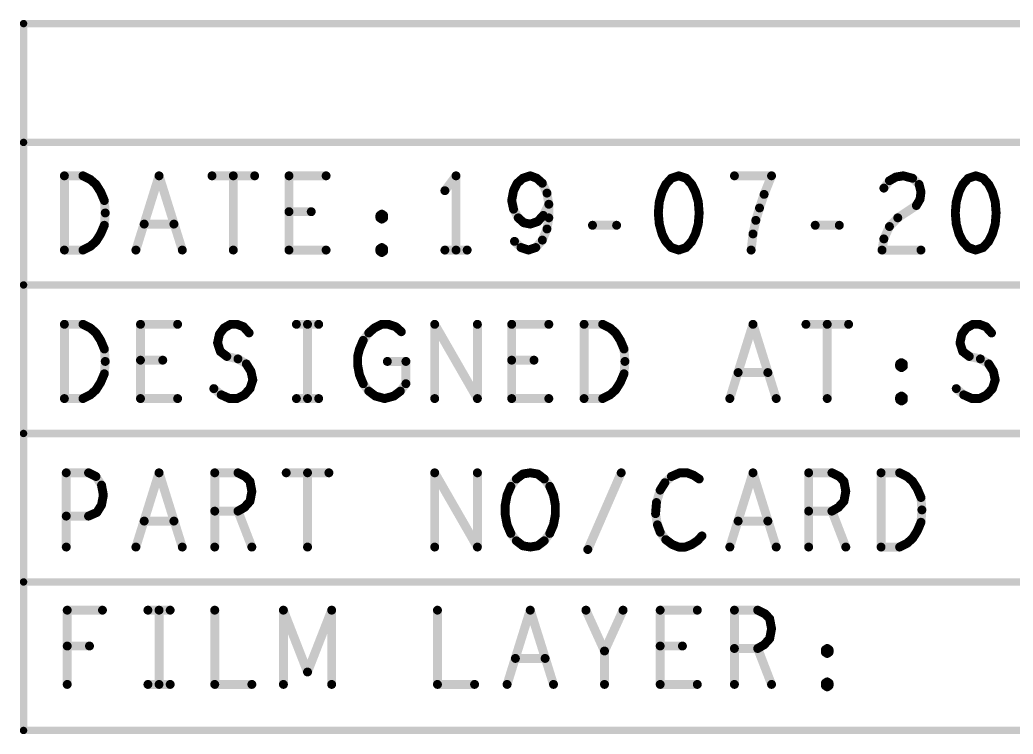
# Model space of a CAD drawing. Extents: x -14.2 to 19.9, y -5.2 to 16.9.
# Drawn here: x 0.569 to 1.907, y -2.005 to -1.043 of the extents above; entities that cross this region are included whole.
import ezdxf

# ---------------------------------------------------------------- set-up
doc = ezdxf.new("R2010")
doc.units = 0
doc.layers.get('0').update_dxf_attribs({"linetype": 'CONTINUOUS'})
doc.layers.add('FAB', color=2, linetype='CONTINUOUS')

# ---------------------------------------------------------------- blocks, each defined once
blk = doc.blocks.new('ROUND_2')
at = {"const_width": 0.005}
blk.add_lwpolyline([(-0.0025, 0, 1), (0.0025, 0, 1)], format="xyb", close=True, dxfattribs=at)
blk = doc.blocks.new('ROUND_3')
at = {"const_width": 0.006}
blk.add_lwpolyline([(-0.003, 0, 1), (0.003, 0, 1)], format="xyb", close=True, dxfattribs=at)

msp = doc.modelspace()

# ---------------------------------------------------------------- linework, layer by layer
at = {"layer": 'FAB'}
for points, const_width in [([(0.5744, -1.0485), (4.7294, -1.0485)], 0.01), ([(0.5744, -1.0485), (0.5744, -2.0005)], 0.01), ([(0.5744, -1.2085), (4.7294, -1.2085)], 0.01), ([(0.6294, -1.3535), (0.6294, -1.2535)], 0.012), ([(0.6294, -1.2535), (0.6544, -1.2535)], 0.012), ([(0.6544, -1.2535), (0.6644, -1.2585)], 0.012), ([(0.6644, -1.2585), (0.6719, -1.2651)], 0.012), ([(0.7257, -1.3535), (0.7569, -1.2535)], 0.012), ([(0.7569, -1.2535), (0.7882, -1.3535)], 0.012), ([(0.8282, -1.2535), (0.8857, -1.2535)], 0.012), ([(0.8569, -1.2535), (0.8569, -1.3535)], 0.012), ([(0.9319, -1.3535), (0.9319, -1.2535)], 0.012), ([(0.9319, -1.2535), (0.9819, -1.2535)], 0.012), ([(1.1569, -1.2535), (1.1419, -1.2735)], 0.012), ([(1.1569, -1.3535), (1.1569, -1.2535)], 0.012), ([(1.2394, -1.2635), (1.2344, -1.2735)], 0.012), ([(1.2469, -1.2568), (1.2394, -1.2635)], 0.012), ([(1.2569, -1.2535), (1.2469, -1.2568)], 0.012), ([(1.2657, -1.2568), (1.2569, -1.2535)], 0.012), ([(1.2732, -1.2635), (1.2657, -1.2568)], 0.012), ([(1.2794, -1.2768), (1.2732, -1.2635)], 0.012), ([(1.4469, -1.2568), (1.4394, -1.2651)], 0.012), ([(1.4569, -1.2535), (1.4469, -1.2568)], 0.012), ([(1.4669, -1.2568), (1.4569, -1.2535)], 0.012), ([(1.4744, -1.2651), (1.4669, -1.2568)], 0.012), ([(1.5819, -1.2535), (1.5319, -1.2535)], 0.012), ([(1.5719, -1.2785), (1.5819, -1.2535)], 0.012), ([(1.7332, -1.2701), (1.7407, -1.2601)], 0.012), ([(1.7407, -1.2601), (1.7494, -1.2551)], 0.012), ([(1.7494, -1.2551), (1.7594, -1.2535)], 0.012), ([(1.7594, -1.2535), (1.7719, -1.2568)], 0.012), ([(1.7719, -1.2568), (1.7807, -1.2651)], 0.012), ([(1.8469, -1.2568), (1.8394, -1.2651)], 0.012), ([(1.8569, -1.2535), (1.8469, -1.2568)], 0.012), ([(1.8669, -1.2568), (1.8569, -1.2535)], 0.012), ([(1.8744, -1.2651), (1.8669, -1.2568)], 0.012), ([(0.6719, -1.2651), (0.6782, -1.2751)], 0.012), ([(0.6782, -1.2751), (0.6832, -1.2868)], 0.012), ([(1.2344, -1.2735), (1.2319, -1.2868)], 0.012), ([(1.2819, -1.2918), (1.2794, -1.2768)], 0.012), ([(1.4344, -1.2751), (1.4307, -1.2885)], 0.012), ([(1.4394, -1.2651), (1.4344, -1.2751)], 0.012), ([(1.4794, -1.2751), (1.4744, -1.2651)], 0.012), ([(1.4832, -1.2885), (1.4794, -1.2751)], 0.012), ([(1.7807, -1.2651), (1.7832, -1.2751)], 0.012), ([(1.7832, -1.2751), (1.7819, -1.2851)], 0.012), ([(1.8344, -1.2751), (1.8307, -1.2885)], 0.012), ([(1.8394, -1.2651), (1.8344, -1.2751)], 0.012), ([(1.8794, -1.2751), (1.8744, -1.2651)], 0.012), ([(1.8832, -1.2885), (1.8794, -1.2751)], 0.012), ([(0.6832, -1.2868), (0.6844, -1.3035)], 0.012), ([(1.2319, -1.2868), (1.2344, -1.2985)], 0.012), ([(1.4307, -1.2885), (1.4294, -1.3035)], 0.012), ([(1.4844, -1.3035), (1.4832, -1.2885)], 0.012), ([(1.5657, -1.2968), (1.5719, -1.2785)], 0.012), ([(1.7819, -1.2851), (1.7769, -1.2935)], 0.012), ([(1.8307, -1.2885), (1.8294, -1.3035)], 0.012), ([(1.8844, -1.3035), (1.8832, -1.2885)], 0.012), ([(0.6844, -1.3035), (0.6832, -1.3201)], 0.012), ([(0.9619, -1.3018), (0.9319, -1.3018)], 0.012), ([(1.2344, -1.2985), (1.2407, -1.3101)], 0.012), ([(1.2744, -1.3068), (1.2819, -1.2918)], 0.012), ([(1.2819, -1.3101), (1.2819, -1.2918)], 0.012), ([(1.4294, -1.3035), (1.4307, -1.3185)], 0.012), ([(1.4832, -1.3185), (1.4844, -1.3035)], 0.012), ([(1.5607, -1.3135), (1.5657, -1.2968)], 0.012), ([(1.7769, -1.2935), (1.7519, -1.3101)], 0.012), ([(1.8294, -1.3035), (1.8307, -1.3185)], 0.012), ([(1.8832, -1.3185), (1.8844, -1.3035)], 0.012), ([(1.0544, -1.3068), (1.0569, -1.3051)], 0.012), ([(1.0544, -1.3101), (1.0544, -1.3068)], 0.012), ([(1.0569, -1.3118), (1.0544, -1.3101)], 0.012), ([(1.0569, -1.3051), (1.0594, -1.3068)], 0.012), ([(1.0594, -1.3101), (1.0569, -1.3118)], 0.012), ([(1.0594, -1.3068), (1.0594, -1.3101)], 0.012), ([(1.2407, -1.3101), (1.2482, -1.3168)], 0.012), ([(1.2482, -1.3168), (1.2569, -1.3185)], 0.012), ([(1.2569, -1.3185), (1.2669, -1.3151)], 0.012), ([(1.2669, -1.3151), (1.2744, -1.3068)], 0.012), ([(1.2794, -1.3251), (1.2819, -1.3101)], 0.012), ([(1.5569, -1.3318), (1.5607, -1.3135)], 0.012), ([(1.7519, -1.3101), (1.7407, -1.3218)], 0.012), ([(0.6832, -1.3201), (0.6782, -1.3318)], 0.012), ([(0.7769, -1.3185), (0.7369, -1.3185)], 0.012), ([(1.2732, -1.3401), (1.2794, -1.3251)], 0.012), ([(1.3407, -1.3201), (1.3732, -1.3201)], 0.012), ([(1.4307, -1.3185), (1.4344, -1.3318)], 0.012), ([(1.4794, -1.3318), (1.4832, -1.3185)], 0.012), ([(1.6407, -1.3201), (1.6732, -1.3201)], 0.012), ([(1.7407, -1.3218), (1.7332, -1.3385)], 0.012), ([(1.8307, -1.3185), (1.8344, -1.3318)], 0.012), ([(1.8794, -1.3318), (1.8832, -1.3185)], 0.012), ([(0.6719, -1.3418), (0.6644, -1.3485)], 0.012), ([(0.6782, -1.3318), (0.6719, -1.3418)], 0.012), ([(1.2357, -1.3418), (1.2444, -1.3501)], 0.012), ([(1.2644, -1.3501), (1.2732, -1.3401)], 0.012), ([(1.4344, -1.3318), (1.4394, -1.3418)], 0.012), ([(1.4394, -1.3418), (1.4469, -1.3501)], 0.012), ([(1.4669, -1.3501), (1.4744, -1.3418)], 0.012), ([(1.4744, -1.3418), (1.4794, -1.3318)], 0.012), ([(1.5544, -1.3535), (1.5569, -1.3318)], 0.012), ([(1.7332, -1.3385), (1.7307, -1.3535)], 0.012), ([(1.8344, -1.3318), (1.8394, -1.3418)], 0.012), ([(1.8394, -1.3418), (1.8469, -1.3501)], 0.012), ([(1.8669, -1.3501), (1.8744, -1.3418)], 0.012), ([(1.8744, -1.3418), (1.8794, -1.3318)], 0.012), ([(0.6544, -1.3535), (0.6294, -1.3535)], 0.012), ([(0.6644, -1.3485), (0.6544, -1.3535)], 0.012), ([(0.9819, -1.3535), (0.9319, -1.3535)], 0.012), ([(1.0544, -1.3518), (1.0569, -1.3501)], 0.012), ([(1.0544, -1.3551), (1.0544, -1.3518)], 0.012), ([(1.0569, -1.3568), (1.0544, -1.3551)], 0.012), ([(1.0569, -1.3501), (1.0594, -1.3518)], 0.012), ([(1.0594, -1.3551), (1.0569, -1.3568)], 0.012), ([(1.0594, -1.3518), (1.0594, -1.3551)], 0.012), ([(1.1419, -1.3535), (1.1719, -1.3535)], 0.012), ([(1.2444, -1.3501), (1.2544, -1.3535)], 0.012), ([(1.2544, -1.3535), (1.2644, -1.3501)], 0.012), ([(1.4469, -1.3501), (1.4569, -1.3535)], 0.012), ([(1.4569, -1.3535), (1.4669, -1.3501)], 0.012), ([(1.7307, -1.3535), (1.7832, -1.3535)], 0.012), ([(1.8469, -1.3501), (1.8569, -1.3535)], 0.012), ([(1.8569, -1.3535), (1.8669, -1.3501)], 0.012), ([(0.5744, -1.4005), (4.7294, -1.4005)], 0.01), ([(0.6294, -1.5535), (0.6294, -1.4535)], 0.012), ([(0.6294, -1.4535), (0.6544, -1.4535)], 0.012), ([(0.6544, -1.4535), (0.6644, -1.4585)], 0.012), ([(0.6644, -1.4585), (0.6719, -1.4651)], 0.012), ([(0.7319, -1.5535), (0.7319, -1.4535)], 0.012), ([(0.7319, -1.4535), (0.7819, -1.4535)], 0.012), ([(0.8382, -1.4668), (0.8444, -1.4585)], 0.012), ([(0.8444, -1.4585), (0.8532, -1.4535)], 0.012), ([(0.8532, -1.4535), (0.8619, -1.4535)], 0.012), ([(0.8619, -1.4535), (0.8707, -1.4568)], 0.012), ([(0.8707, -1.4568), (0.8782, -1.4651)], 0.012), ([(0.9419, -1.4535), (0.9719, -1.4535)], 0.012), ([(0.9569, -1.4535), (0.9569, -1.5535)], 0.012), ([(1.0394, -1.4651), (1.0469, -1.4585)], 0.012), ([(1.0469, -1.4585), (1.0569, -1.4535)], 0.012), ([(1.0569, -1.4535), (1.0657, -1.4535)], 0.012), ([(1.0657, -1.4535), (1.0757, -1.4568)], 0.012), ([(1.0757, -1.4568), (1.0832, -1.4635)], 0.012), ([(1.1282, -1.5535), (1.1282, -1.4535)], 0.012), ([(1.1282, -1.4535), (1.1857, -1.5535)], 0.012), ([(1.1857, -1.5535), (1.1857, -1.4535)], 0.012), ([(1.2319, -1.5535), (1.2319, -1.4535)], 0.012), ([(1.2319, -1.4535), (1.2819, -1.4535)], 0.012), ([(1.3294, -1.5535), (1.3294, -1.4535)], 0.012), ([(1.3294, -1.4535), (1.3544, -1.4535)], 0.012), ([(1.3544, -1.4535), (1.3644, -1.4585)], 0.012), ([(1.3644, -1.4585), (1.3719, -1.4651)], 0.012), ([(1.5257, -1.5535), (1.5569, -1.4535)], 0.012), ([(1.5569, -1.4535), (1.5882, -1.5535)], 0.012), ([(1.6282, -1.4535), (1.6857, -1.4535)], 0.012), ([(1.6569, -1.4535), (1.6569, -1.5535)], 0.012), ([(1.8382, -1.4668), (1.8444, -1.4585)], 0.012), ([(1.8444, -1.4585), (1.8532, -1.4535)], 0.012), ([(1.8532, -1.4535), (1.8619, -1.4535)], 0.012), ([(1.8619, -1.4535), (1.8707, -1.4568)], 0.012), ([(1.8707, -1.4568), (1.8782, -1.4651)], 0.012), ([(0.6719, -1.4651), (0.6782, -1.4751)], 0.012), ([(0.6782, -1.4751), (0.6832, -1.4868)], 0.012), ([(0.8357, -1.4785), (0.8382, -1.4668)], 0.012), ([(1.0269, -1.4868), (1.0319, -1.4751)], 0.012), ([(1.0319, -1.4751), (1.0394, -1.4651)], 0.012), ([(1.3719, -1.4651), (1.3782, -1.4751)], 0.012), ([(1.3782, -1.4751), (1.3832, -1.4868)], 0.012), ([(1.8357, -1.4785), (1.8382, -1.4668)], 0.012), ([(0.6832, -1.4868), (0.6844, -1.5035)], 0.012), ([(0.8394, -1.4901), (0.8357, -1.4785)], 0.012), ([(0.8482, -1.4968), (0.8394, -1.4901)], 0.012), ([(1.0244, -1.4968), (1.0269, -1.4868)], 0.012), ([(1.3832, -1.4868), (1.3844, -1.5035)], 0.012), ([(1.8394, -1.4901), (1.8357, -1.4785)], 0.012), ([(1.8482, -1.4968), (1.8394, -1.4901)], 0.012), ([(0.6844, -1.5035), (0.6832, -1.5201)], 0.012), ([(0.7619, -1.5018), (0.7319, -1.5018)], 0.012), ([(0.8632, -1.5001), (0.8482, -1.4968)], 0.012), ([(0.8744, -1.5068), (0.8632, -1.5001)], 0.012), ([(1.0244, -1.5085), (1.0244, -1.4968)], 0.012), ([(1.0644, -1.5035), (1.0894, -1.5035)], 0.012), ([(1.0894, -1.5035), (1.0894, -1.5335)], 0.012), ([(1.2619, -1.5018), (1.2319, -1.5018)], 0.012), ([(1.3844, -1.5035), (1.3832, -1.5201)], 0.012), ([(1.8632, -1.5001), (1.8482, -1.4968)], 0.012), ([(1.8744, -1.5068), (1.8632, -1.5001)], 0.012), ([(0.8807, -1.5168), (0.8744, -1.5068)], 0.012), ([(0.8832, -1.5285), (0.8807, -1.5168)], 0.012), ([(1.0269, -1.5218), (1.0244, -1.5085)], 0.012), ([(1.7544, -1.5068), (1.7569, -1.5051)], 0.012), ([(1.7544, -1.5101), (1.7544, -1.5068)], 0.012), ([(1.7569, -1.5118), (1.7544, -1.5101)], 0.012), ([(1.7569, -1.5051), (1.7594, -1.5068)], 0.012), ([(1.7594, -1.5101), (1.7569, -1.5118)], 0.012), ([(1.7594, -1.5068), (1.7594, -1.5101)], 0.012), ([(1.8807, -1.5168), (1.8744, -1.5068)], 0.012), ([(1.8832, -1.5285), (1.8807, -1.5168)], 0.012), ([(0.6832, -1.5201), (0.6782, -1.5318)], 0.012), ([(0.8794, -1.5401), (0.8832, -1.5285)], 0.012), ([(1.0319, -1.5335), (1.0269, -1.5218)], 0.012), ([(1.3832, -1.5201), (1.3782, -1.5318)], 0.012), ([(1.5769, -1.5185), (1.5369, -1.5185)], 0.012), ([(1.8794, -1.5401), (1.8832, -1.5285)], 0.012), ([(0.6719, -1.5418), (0.6644, -1.5485)], 0.012), ([(0.6782, -1.5318), (0.6719, -1.5418)], 0.012), ([(0.8307, -1.5401), (0.8407, -1.5485)], 0.012), ([(0.8719, -1.5485), (0.8794, -1.5401)], 0.012), ([(1.0394, -1.5435), (1.0319, -1.5335)], 0.012), ([(1.0482, -1.5501), (1.0394, -1.5435)], 0.012), ([(1.0819, -1.5435), (1.0732, -1.5501)], 0.012), ([(1.0894, -1.5335), (1.0819, -1.5435)], 0.012), ([(1.3719, -1.5418), (1.3644, -1.5485)], 0.012), ([(1.3782, -1.5318), (1.3719, -1.5418)], 0.012), ([(1.8307, -1.5401), (1.8407, -1.5485)], 0.012), ([(1.8719, -1.5485), (1.8794, -1.5401)], 0.012), ([(0.6544, -1.5535), (0.6294, -1.5535)], 0.012), ([(0.6644, -1.5485), (0.6544, -1.5535)], 0.012), ([(0.7819, -1.5535), (0.7319, -1.5535)], 0.012), ([(0.8407, -1.5485), (0.8519, -1.5535)], 0.012), ([(0.8519, -1.5535), (0.8619, -1.5535)], 0.012), ([(0.8619, -1.5535), (0.8719, -1.5485)], 0.012), ([(0.9419, -1.5535), (0.9719, -1.5535)], 0.012), ([(1.0607, -1.5535), (1.0482, -1.5501)], 0.012), ([(1.0732, -1.5501), (1.0607, -1.5535)], 0.012), ([(1.2819, -1.5535), (1.2319, -1.5535)], 0.012), ([(1.3544, -1.5535), (1.3294, -1.5535)], 0.012), ([(1.3644, -1.5485), (1.3544, -1.5535)], 0.012), ([(1.7544, -1.5518), (1.7569, -1.5501)], 0.012), ([(1.7544, -1.5551), (1.7544, -1.5518)], 0.012), ([(1.7569, -1.5568), (1.7544, -1.5551)], 0.012), ([(1.7569, -1.5501), (1.7594, -1.5518)], 0.012), ([(1.7594, -1.5551), (1.7569, -1.5568)], 0.012), ([(1.7594, -1.5518), (1.7594, -1.5551)], 0.012), ([(1.8407, -1.5485), (1.8519, -1.5535)], 0.012), ([(1.8519, -1.5535), (1.8619, -1.5535)], 0.012), ([(1.8619, -1.5535), (1.8719, -1.5485)], 0.012), ([(0.5744, -1.6005), (4.7294, -1.6005)], 0.01), ([(0.6319, -1.7535), (0.6319, -1.6535)], 0.012), ([(0.6319, -1.6535), (0.6619, -1.6535)], 0.012), ([(0.6619, -1.6535), (0.6719, -1.6585)], 0.012), ([(0.6719, -1.6585), (0.6794, -1.6701)], 0.012), ([(0.7257, -1.7535), (0.7569, -1.6535)], 0.012), ([(0.7569, -1.6535), (0.7882, -1.7535)], 0.012), ([(0.8319, -1.7535), (0.8319, -1.6535)], 0.012), ([(0.8319, -1.6535), (0.8632, -1.6535)], 0.012), ([(0.8632, -1.6535), (0.8732, -1.6585)], 0.012), ([(0.8732, -1.6585), (0.8794, -1.6651)], 0.012), ([(0.9282, -1.6535), (0.9857, -1.6535)], 0.012), ([(0.9569, -1.6535), (0.9569, -1.7535)], 0.012), ([(1.1282, -1.7535), (1.1282, -1.6535)], 0.012), ([(1.1282, -1.6535), (1.1857, -1.7535)], 0.012), ([(1.1857, -1.7535), (1.1857, -1.6535)], 0.012), ([(1.2307, -1.6718), (1.2382, -1.6618)], 0.012), ([(1.2382, -1.6618), (1.2469, -1.6551)], 0.012), ([(1.2469, -1.6551), (1.2569, -1.6535)], 0.012), ([(1.2569, -1.6535), (1.2669, -1.6551)], 0.012), ([(1.2669, -1.6551), (1.2757, -1.6618)], 0.012), ([(1.2757, -1.6618), (1.2832, -1.6718)], 0.012), ([(1.3344, -1.7568), (1.3794, -1.6535)], 0.012), ([(1.4469, -1.6585), (1.4382, -1.6668)], 0.012), ([(1.4582, -1.6535), (1.4469, -1.6585)], 0.012), ([(1.4682, -1.6535), (1.4582, -1.6535)], 0.012), ([(1.4769, -1.6568), (1.4682, -1.6535)], 0.012), ([(1.4844, -1.6618), (1.4769, -1.6568)], 0.012), ([(1.5257, -1.7535), (1.5569, -1.6535)], 0.012), ([(1.5569, -1.6535), (1.5882, -1.7535)], 0.012), ([(1.6319, -1.7535), (1.6319, -1.6535)], 0.012), ([(1.6319, -1.6535), (1.6632, -1.6535)], 0.012), ([(1.6632, -1.6535), (1.6732, -1.6585)], 0.012), ([(1.6732, -1.6585), (1.6794, -1.6651)], 0.012), ([(1.7294, -1.7535), (1.7294, -1.6535)], 0.012), ([(1.7294, -1.6535), (1.7544, -1.6535)], 0.012), ([(1.7544, -1.6535), (1.7644, -1.6585)], 0.012), ([(1.7644, -1.6585), (1.7719, -1.6651)], 0.012), ([(0.6794, -1.6701), (0.6819, -1.6835)], 0.012), ([(0.8794, -1.6651), (0.8819, -1.6785)], 0.012), ([(1.2257, -1.6835), (1.2307, -1.6718)], 0.012), ([(1.2832, -1.6718), (1.2882, -1.6835)], 0.012), ([(1.4319, -1.6768), (1.4269, -1.6935)], 0.012), ([(1.4382, -1.6668), (1.4319, -1.6768)], 0.012), ([(1.6794, -1.6651), (1.6819, -1.6785)], 0.012), ([(1.7719, -1.6651), (1.7782, -1.6751)], 0.012), ([(1.7782, -1.6751), (1.7832, -1.6868)], 0.012), ([(0.6819, -1.6835), (0.6794, -1.6968)], 0.012), ([(0.8819, -1.6785), (0.8794, -1.6918)], 0.012), ([(1.2232, -1.6968), (1.2257, -1.6835)], 0.012), ([(1.2882, -1.6835), (1.2907, -1.6968)], 0.012), ([(1.6819, -1.6785), (1.6794, -1.6918)], 0.012), ([(1.7832, -1.6868), (1.7844, -1.7035)], 0.012), ([(0.6794, -1.6968), (0.6732, -1.7068)], 0.012), ([(0.8719, -1.7001), (0.8632, -1.7051)], 0.012), ([(0.8794, -1.6918), (0.8719, -1.7001)], 0.012), ([(1.2232, -1.7101), (1.2232, -1.6968)], 0.012), ([(1.2907, -1.6968), (1.2907, -1.7101)], 0.012), ([(1.4269, -1.6935), (1.4257, -1.7085)], 0.012), ([(1.6719, -1.7001), (1.6632, -1.7051)], 0.012), ([(1.6794, -1.6918), (1.6719, -1.7001)], 0.012), ([(1.7844, -1.7035), (1.7832, -1.7201)], 0.012), ([(0.6619, -1.7118), (0.6319, -1.7118)], 0.012), ([(0.6732, -1.7068), (0.6619, -1.7118)], 0.012), ([(0.7769, -1.7185), (0.7369, -1.7185)], 0.012), ([(0.8632, -1.7051), (0.8319, -1.7051)], 0.012), ([(0.8632, -1.7051), (0.8819, -1.7535)], 0.012), ([(1.2257, -1.7235), (1.2232, -1.7101)], 0.012), ([(1.2907, -1.7101), (1.2882, -1.7235)], 0.012), ([(1.4257, -1.7085), (1.4282, -1.7235)], 0.012), ([(1.5769, -1.7185), (1.5369, -1.7185)], 0.012), ([(1.6632, -1.7051), (1.6319, -1.7051)], 0.012), ([(1.6632, -1.7051), (1.6819, -1.7535)], 0.012), ([(1.2307, -1.7351), (1.2257, -1.7235)], 0.012), ([(1.2882, -1.7235), (1.2832, -1.7351)], 0.012), ([(1.4282, -1.7235), (1.4319, -1.7335)], 0.012), ([(1.7782, -1.7318), (1.7719, -1.7418)], 0.012), ([(1.7832, -1.7201), (1.7782, -1.7318)], 0.012), ([(1.2382, -1.7451), (1.2307, -1.7351)], 0.012), ([(1.2469, -1.7518), (1.2382, -1.7451)], 0.012), ([(1.2757, -1.7451), (1.2669, -1.7518)], 0.012), ([(1.2832, -1.7351), (1.2757, -1.7451)], 0.012), ([(1.4319, -1.7335), (1.4394, -1.7435)], 0.012), ([(1.4394, -1.7435), (1.4482, -1.7501)], 0.012), ([(1.4744, -1.7501), (1.4819, -1.7451)], 0.012), ([(1.4819, -1.7451), (1.4882, -1.7385)], 0.012), ([(1.7719, -1.7418), (1.7644, -1.7485)], 0.012), ([(1.2569, -1.7535), (1.2469, -1.7518)], 0.012), ([(1.2669, -1.7518), (1.2569, -1.7535)], 0.012), ([(1.4482, -1.7501), (1.4569, -1.7535)], 0.012), ([(1.4569, -1.7535), (1.4657, -1.7535)], 0.012), ([(1.4657, -1.7535), (1.4744, -1.7501)], 0.012), ([(1.7544, -1.7535), (1.7294, -1.7535)], 0.012), ([(1.7644, -1.7485), (1.7544, -1.7535)], 0.012), ([(0.5744, -1.8005), (4.7294, -1.8005)], 0.01), ([(0.6332, -1.9385), (0.6332, -1.8385)], 0.012), ([(0.6332, -1.8385), (0.6807, -1.8385)], 0.012), ([(0.7419, -1.8385), (0.7719, -1.8385)], 0.012), ([(0.7569, -1.8385), (0.7569, -1.9385)], 0.012), ([(0.8319, -1.8385), (0.8319, -1.9385)], 0.012), ([(0.9244, -1.9385), (0.9244, -1.8385)], 0.012), ([(0.9244, -1.8385), (0.9569, -1.9218)], 0.012), ([(0.9569, -1.9218), (0.9894, -1.8385)], 0.012), ([(0.9894, -1.8385), (0.9894, -1.9385)], 0.012), ([(1.1319, -1.8385), (1.1319, -1.9385)], 0.012), ([(1.2257, -1.9385), (1.2569, -1.8385)], 0.012), ([(1.2569, -1.8385), (1.2882, -1.9385)], 0.012), ([(1.3569, -1.8935), (1.3319, -1.8385)], 0.012), ([(1.3819, -1.8385), (1.3569, -1.8935)], 0.012), ([(1.4319, -1.9385), (1.4319, -1.8385)], 0.012), ([(1.4319, -1.8385), (1.4819, -1.8385)], 0.012), ([(1.5319, -1.9385), (1.5319, -1.8385)], 0.012), ([(1.5319, -1.8385), (1.5632, -1.8385)], 0.012), ([(1.5632, -1.8385), (1.5732, -1.8435)], 0.012), ([(1.5732, -1.8435), (1.5794, -1.8501)], 0.012), ([(1.5794, -1.8501), (1.5819, -1.8635)], 0.012), ([(1.5819, -1.8635), (1.5794, -1.8768)], 0.012), ([(1.5794, -1.8768), (1.5719, -1.8851)], 0.012), ([(0.6632, -1.8868), (0.6332, -1.8868)], 0.012), ([(1.4619, -1.8868), (1.4319, -1.8868)], 0.012), ([(1.5632, -1.8901), (1.5319, -1.8901)], 0.012), ([(1.5719, -1.8851), (1.5632, -1.8901)], 0.012), ([(1.5632, -1.8901), (1.5819, -1.9385)], 0.012), ([(1.6544, -1.8918), (1.6569, -1.8901)], 0.012), ([(1.6544, -1.8951), (1.6544, -1.8918)], 0.012), ([(1.6569, -1.8901), (1.6594, -1.8918)], 0.012), ([(1.6594, -1.8918), (1.6594, -1.8951)], 0.012), ([(1.2769, -1.9035), (1.2369, -1.9035)], 0.012), ([(1.3569, -1.9385), (1.3569, -1.8935)], 0.012), ([(1.6569, -1.8968), (1.6544, -1.8951)], 0.012), ([(1.6594, -1.8951), (1.6569, -1.8968)], 0.012), ([(0.7419, -1.9385), (0.7719, -1.9385)], 0.012), ([(0.8319, -1.9385), (0.8819, -1.9385)], 0.012), ([(1.1319, -1.9385), (1.1819, -1.9385)], 0.012), ([(1.4819, -1.9385), (1.4319, -1.9385)], 0.012), ([(1.6544, -1.9368), (1.6569, -1.9351)], 0.012), ([(1.6544, -1.9401), (1.6544, -1.9368)], 0.012), ([(1.6569, -1.9418), (1.6544, -1.9401)], 0.012), ([(1.6569, -1.9351), (1.6594, -1.9368)], 0.012), ([(1.6594, -1.9401), (1.6569, -1.9418)], 0.012), ([(1.6594, -1.9368), (1.6594, -1.9401)], 0.012), ([(0.5744, -2.0005), (4.7294, -2.0005)], 0.01)]:
    msp.add_lwpolyline(points, dxfattribs=dict(at, const_width=const_width))

# ---------------------------------------------------------------- block references
for name, p in [('ROUND_2', (0.5744, -1.0485)), ('ROUND_2', (0.5744, -1.0485)), ('ROUND_2', (0.5744, -1.2085)), ('ROUND_3', (0.6294, -1.2535)), ('ROUND_3', (0.6294, -1.2535)), ('ROUND_3', (0.6544, -1.2535)), ('ROUND_3', (0.6544, -1.2535)), ('ROUND_3', (0.6644, -1.2585)), ('ROUND_3', (0.6644, -1.2585)), ('ROUND_3', (0.7569, -1.2535)), ('ROUND_3', (0.7569, -1.2535)), ('ROUND_3', (0.8282, -1.2535)), ('ROUND_3', (0.8569, -1.2535)), ('ROUND_3', (0.8857, -1.2535)), ('ROUND_3', (0.9319, -1.2535)), ('ROUND_3', (0.9319, -1.2535)), ('ROUND_3', (0.9819, -1.2535)), ('ROUND_3', (1.1569, -1.2535)), ('ROUND_3', (1.1569, -1.2535)), ('ROUND_3', (1.2394, -1.2635)), ('ROUND_3', (1.2394, -1.2635)), ('ROUND_3', (1.2469, -1.2568)), ('ROUND_3', (1.2469, -1.2568)), ('ROUND_3', (1.2569, -1.2535)), ('ROUND_3', (1.2569, -1.2535)), ('ROUND_3', (1.2657, -1.2568)), ('ROUND_3', (1.2657, -1.2568)), ('ROUND_3', (1.2732, -1.2635)), ('ROUND_3', (1.2732, -1.2635)), ('ROUND_3', (1.4469, -1.2568)), ('ROUND_3', (1.4469, -1.2568)), ('ROUND_3', (1.4569, -1.2535)), ('ROUND_3', (1.4569, -1.2535)), ('ROUND_3', (1.4669, -1.2568)), ('ROUND_3', (1.4669, -1.2568)), ('ROUND_3', (1.5319, -1.2535)), ('ROUND_3', (1.5819, -1.2535)), ('ROUND_3', (1.5819, -1.2535)), ('ROUND_3', (1.7407, -1.2601)), ('ROUND_3', (1.7407, -1.2601)), ('ROUND_3', (1.7494, -1.2551)), ('ROUND_3', (1.7494, -1.2551)), ('ROUND_3', (1.7594, -1.2535)), ('ROUND_3', (1.7594, -1.2535)), ('ROUND_3', (1.7719, -1.2568)), ('ROUND_3', (1.7719, -1.2568)), ('ROUND_3', (1.8469, -1.2568)), ('ROUND_3', (1.8469, -1.2568)), ('ROUND_3', (1.8569, -1.2535)), ('ROUND_3', (1.8569, -1.2535)), ('ROUND_3', (1.8669, -1.2568)), ('ROUND_3', (1.8669, -1.2568)), ('ROUND_3', (0.6719, -1.2651)), ('ROUND_3', (0.6719, -1.2651)), ('ROUND_3', (0.6782, -1.2751)), ('ROUND_3', (0.6782, -1.2751)), ('ROUND_3', (1.1419, -1.2735)), ('ROUND_3', (1.2344, -1.2735)), ('ROUND_3', (1.2344, -1.2735)), ('ROUND_3', (1.2794, -1.2768)), ('ROUND_3', (1.2794, -1.2768)), ('ROUND_3', (1.4344, -1.2751)), ('ROUND_3', (1.4344, -1.2751)), ('ROUND_3', (1.4394, -1.2651)), ('ROUND_3', (1.4394, -1.2651)), ('ROUND_3', (1.4744, -1.2651)), ('ROUND_3', (1.4744, -1.2651)), ('ROUND_3', (1.4794, -1.2751)), ('ROUND_3', (1.4794, -1.2751)), ('ROUND_3', (1.7332, -1.2701)), ('ROUND_3', (1.7807, -1.2651)), ('ROUND_3', (1.7807, -1.2651)), ('ROUND_3', (1.7832, -1.2751)), ('ROUND_3', (1.7832, -1.2751)), ('ROUND_3', (1.8344, -1.2751)), ('ROUND_3', (1.8344, -1.2751)), ('ROUND_3', (1.8394, -1.2651)), ('ROUND_3', (1.8394, -1.2651)), ('ROUND_3', (1.8744, -1.2651)), ('ROUND_3', (1.8744, -1.2651)), ('ROUND_3', (1.8794, -1.2751)), ('ROUND_3', (1.8794, -1.2751)), ('ROUND_3', (0.6832, -1.2868)), ('ROUND_3', (0.6832, -1.2868)), ('ROUND_3', (1.2319, -1.2868)), ('ROUND_3', (1.2319, -1.2868)), ('ROUND_3', (1.4307, -1.2885)), ('ROUND_3', (1.4307, -1.2885)), ('ROUND_3', (1.4832, -1.2885)), ('ROUND_3', (1.4832, -1.2885)), ('ROUND_3', (1.5719, -1.2785)), ('ROUND_3', (1.5719, -1.2785)), ('ROUND_3', (1.7819, -1.2851)), ('ROUND_3', (1.7819, -1.2851)), ('ROUND_3', (1.8307, -1.2885)), ('ROUND_3', (1.8307, -1.2885)), ('ROUND_3', (1.8832, -1.2885)), ('ROUND_3', (1.8832, -1.2885)), ('ROUND_3', (0.6844, -1.3035)), ('ROUND_3', (0.6844, -1.3035)), ('ROUND_3', (0.9319, -1.3018)), ('ROUND_3', (0.9619, -1.3018)), ('ROUND_3', (1.2344, -1.2985)), ('ROUND_3', (1.2344, -1.2985)), ('ROUND_3', (1.2819, -1.2918)), ('ROUND_3', (1.2819, -1.2918)), ('ROUND_3', (1.2819, -1.2918)), ('ROUND_3', (1.4294, -1.3035)), ('ROUND_3', (1.4294, -1.3035)), ('ROUND_3', (1.4844, -1.3035)), ('ROUND_3', (1.4844, -1.3035)), ('ROUND_3', (1.5657, -1.2968)), ('ROUND_3', (1.5657, -1.2968)), ('ROUND_3', (1.7769, -1.2935)), ('ROUND_3', (1.7769, -1.2935)), ('ROUND_3', (1.8294, -1.3035)), ('ROUND_3', (1.8294, -1.3035)), ('ROUND_3', (1.8844, -1.3035)), ('ROUND_3', (1.8844, -1.3035)), ('ROUND_3', (1.0544, -1.3068)), ('ROUND_3', (1.0544, -1.3068)), ('ROUND_3', (1.0544, -1.3101)), ('ROUND_3', (1.0544, -1.3101)), ('ROUND_3', (1.0569, -1.3051)), ('ROUND_3', (1.0569, -1.3051)), ('ROUND_3', (1.0569, -1.3118)), ('ROUND_3', (1.0569, -1.3118)), ('ROUND_3', (1.0594, -1.3068)), ('ROUND_3', (1.0594, -1.3068)), ('ROUND_3', (1.0594, -1.3101)), ('ROUND_3', (1.0594, -1.3101)), ('ROUND_3', (1.2407, -1.3101)), ('ROUND_3', (1.2407, -1.3101)), ('ROUND_3', (1.2482, -1.3168)), ('ROUND_3', (1.2482, -1.3168)), ('ROUND_3', (1.2669, -1.3151)), ('ROUND_3', (1.2669, -1.3151)), ('ROUND_3', (1.2744, -1.3068)), ('ROUND_3', (1.2744, -1.3068)), ('ROUND_3', (1.2819, -1.3101)), ('ROUND_3', (1.2819, -1.3101)), ('ROUND_3', (1.5607, -1.3135)), ('ROUND_3', (1.5607, -1.3135)), ('ROUND_3', (1.7519, -1.3101)), ('ROUND_3', (1.7519, -1.3101)), ('ROUND_3', (0.6832, -1.3201)), ('ROUND_3', (0.6832, -1.3201)), ('ROUND_3', (0.7369, -1.3185)), ('ROUND_3', (0.7769, -1.3185)), ('ROUND_3', (1.2569, -1.3185)), ('ROUND_3', (1.2569, -1.3185)), ('ROUND_3', (1.2794, -1.3251)), ('ROUND_3', (1.2794, -1.3251)), ('ROUND_3', (1.3407, -1.3201)), ('ROUND_3', (1.3732, -1.3201)), ('ROUND_3', (1.4307, -1.3185)), ('ROUND_3', (1.4307, -1.3185)), ('ROUND_3', (1.4832, -1.3185)), ('ROUND_3', (1.4832, -1.3185)), ('ROUND_3', (1.6407, -1.3201)), ('ROUND_3', (1.6732, -1.3201)), ('ROUND_3', (1.7407, -1.3218)), ('ROUND_3', (1.7407, -1.3218)), ('ROUND_3', (1.8307, -1.3185)), ('ROUND_3', (1.8307, -1.3185)), ('ROUND_3', (1.8832, -1.3185)), ('ROUND_3', (1.8832, -1.3185)), ('ROUND_3', (0.6719, -1.3418)), ('ROUND_3', (0.6719, -1.3418)), ('ROUND_3', (0.6782, -1.3318)), ('ROUND_3', (0.6782, -1.3318)), ('ROUND_3', (1.2357, -1.3418)), ('ROUND_3', (1.2732, -1.3401)), ('ROUND_3', (1.2732, -1.3401)), ('ROUND_3', (1.4344, -1.3318)), ('ROUND_3', (1.4344, -1.3318)), ('ROUND_3', (1.4394, -1.3418)), ('ROUND_3', (1.4394, -1.3418)), ('ROUND_3', (1.4744, -1.3418)), ('ROUND_3', (1.4744, -1.3418)), ('ROUND_3', (1.4794, -1.3318)), ('ROUND_3', (1.4794, -1.3318)), ('ROUND_3', (1.5569, -1.3318)), ('ROUND_3', (1.5569, -1.3318)), ('ROUND_3', (1.7332, -1.3385)), ('ROUND_3', (1.7332, -1.3385)), ('ROUND_3', (1.8344, -1.3318)), ('ROUND_3', (1.8344, -1.3318)), ('ROUND_3', (1.8394, -1.3418)), ('ROUND_3', (1.8394, -1.3418)), ('ROUND_3', (1.8744, -1.3418)), ('ROUND_3', (1.8744, -1.3418)), ('ROUND_3', (1.8794, -1.3318)), ('ROUND_3', (1.8794, -1.3318)), ('ROUND_3', (0.6294, -1.3535)), ('ROUND_3', (0.6294, -1.3535)), ('ROUND_3', (0.6544, -1.3535)), ('ROUND_3', (0.6544, -1.3535)), ('ROUND_3', (0.6644, -1.3485)), ('ROUND_3', (0.6644, -1.3485)), ('ROUND_3', (0.7257, -1.3535)), ('ROUND_3', (0.7882, -1.3535)), ('ROUND_3', (0.8569, -1.3535)), ('ROUND_3', (0.9319, -1.3535)), ('ROUND_3', (0.9319, -1.3535)), ('ROUND_3', (0.9819, -1.3535)), ('ROUND_3', (1.0544, -1.3518)), ('ROUND_3', (1.0544, -1.3518)), ('ROUND_3', (1.0544, -1.3551)), ('ROUND_3', (1.0544, -1.3551)), ('ROUND_3', (1.0569, -1.3501)), ('ROUND_3', (1.0569, -1.3501)), ('ROUND_3', (1.0569, -1.3568)), ('ROUND_3', (1.0569, -1.3568)), ('ROUND_3', (1.0594, -1.3518)), ('ROUND_3', (1.0594, -1.3518)), ('ROUND_3', (1.0594, -1.3551)), ('ROUND_3', (1.0594, -1.3551)), ('ROUND_3', (1.1419, -1.3535)), ('ROUND_3', (1.1569, -1.3535)), ('ROUND_3', (1.1719, -1.3535)), ('ROUND_3', (1.2444, -1.3501)), ('ROUND_3', (1.2444, -1.3501)), ('ROUND_3', (1.2544, -1.3535)), ('ROUND_3', (1.2544, -1.3535)), ('ROUND_3', (1.2644, -1.3501)), ('ROUND_3', (1.2644, -1.3501)), ('ROUND_3', (1.4469, -1.3501)), ('ROUND_3', (1.4469, -1.3501)), ('ROUND_3', (1.4569, -1.3535)), ('ROUND_3', (1.4569, -1.3535)), ('ROUND_3', (1.4669, -1.3501)), ('ROUND_3', (1.4669, -1.3501)), ('ROUND_3', (1.5544, -1.3535)), ('ROUND_3', (1.7307, -1.3535)), ('ROUND_3', (1.7307, -1.3535)), ('ROUND_3', (1.7832, -1.3535)), ('ROUND_3', (1.8469, -1.3501)), ('ROUND_3', (1.8469, -1.3501)), ('ROUND_3', (1.8569, -1.3535)), ('ROUND_3', (1.8569, -1.3535)), ('ROUND_3', (1.8669, -1.3501)), ('ROUND_3', (1.8669, -1.3501)), ('ROUND_2', (0.5744, -1.4005)), ('ROUND_3', (0.6294, -1.4535)), ('ROUND_3', (0.6294, -1.4535)), ('ROUND_3', (0.6544, -1.4535)), ('ROUND_3', (0.6544, -1.4535)), ('ROUND_3', (0.6644, -1.4585)), ('ROUND_3', (0.6644, -1.4585)), ('ROUND_3', (0.7319, -1.4535)), ('ROUND_3', (0.7319, -1.4535)), ('ROUND_3', (0.7819, -1.4535)), ('ROUND_3', (0.8444, -1.4585)), ('ROUND_3', (0.8444, -1.4585)), ('ROUND_3', (0.8532, -1.4535)), ('ROUND_3', (0.8532, -1.4535)), ('ROUND_3', (0.8619, -1.4535)), ('ROUND_3', (0.8619, -1.4535)), ('ROUND_3', (0.8707, -1.4568)), ('ROUND_3', (0.8707, -1.4568)), ('ROUND_3', (0.9419, -1.4535)), ('ROUND_3', (0.9569, -1.4535)), ('ROUND_3', (0.9719, -1.4535)), ('ROUND_3', (1.0469, -1.4585)), ('ROUND_3', (1.0469, -1.4585)), ('ROUND_3', (1.0569, -1.4535)), ('ROUND_3', (1.0569, -1.4535)), ('ROUND_3', (1.0657, -1.4535)), ('ROUND_3', (1.0657, -1.4535)), ('ROUND_3', (1.0757, -1.4568)), ('ROUND_3', (1.0757, -1.4568)), ('ROUND_3', (1.0832, -1.4635)), ('ROUND_3', (1.1282, -1.4535)), ('ROUND_3', (1.1282, -1.4535)), ('ROUND_3', (1.1857, -1.4535)), ('ROUND_3', (1.2319, -1.4535)), ('ROUND_3', (1.2319, -1.4535)), ('ROUND_3', (1.2819, -1.4535)), ('ROUND_3', (1.3294, -1.4535)), ('ROUND_3', (1.3294, -1.4535)), ('ROUND_3', (1.3544, -1.4535)), ('ROUND_3', (1.3544, -1.4535)), ('ROUND_3', (1.3644, -1.4585)), ('ROUND_3', (1.3644, -1.4585)), ('ROUND_3', (1.5569, -1.4535)), ('ROUND_3', (1.5569, -1.4535)), ('ROUND_3', (1.6282, -1.4535)), ('ROUND_3', (1.6569, -1.4535)), ('ROUND_3', (1.6857, -1.4535)), ('ROUND_3', (1.8444, -1.4585)), ('ROUND_3', (1.8444, -1.4585)), ('ROUND_3', (1.8532, -1.4535)), ('ROUND_3', (1.8532, -1.4535)), ('ROUND_3', (1.8619, -1.4535)), ('ROUND_3', (1.8619, -1.4535)), ('ROUND_3', (1.8707, -1.4568)), ('ROUND_3', (1.8707, -1.4568)), ('ROUND_3', (0.6719, -1.4651)), ('ROUND_3', (0.6719, -1.4651)), ('ROUND_3', (0.6782, -1.4751)), ('ROUND_3', (0.6782, -1.4751)), ('ROUND_3', (0.8382, -1.4668)), ('ROUND_3', (0.8382, -1.4668)), ('ROUND_3', (0.8782, -1.4651)), ('ROUND_3', (1.0319, -1.4751)), ('ROUND_3', (1.0319, -1.4751)), ('ROUND_3', (1.0394, -1.4651)), ('ROUND_3', (1.0394, -1.4651)), ('ROUND_3', (1.3719, -1.4651)), ('ROUND_3', (1.3719, -1.4651)), ('ROUND_3', (1.3782, -1.4751)), ('ROUND_3', (1.3782, -1.4751)), ('ROUND_3', (1.8382, -1.4668)), ('ROUND_3', (1.8382, -1.4668)), ('ROUND_3', (1.8782, -1.4651)), ('ROUND_3', (0.6832, -1.4868)), ('ROUND_3', (0.6832, -1.4868)), ('ROUND_3', (0.8357, -1.4785)), ('ROUND_3', (0.8357, -1.4785)), ('ROUND_3', (0.8394, -1.4901)), ('ROUND_3', (0.8394, -1.4901)), ('ROUND_3', (1.0269, -1.4868)), ('ROUND_3', (1.0269, -1.4868)), ('ROUND_3', (1.3832, -1.4868)), ('ROUND_3', (1.3832, -1.4868)), ('ROUND_3', (1.8357, -1.4785)), ('ROUND_3', (1.8357, -1.4785)), ('ROUND_3', (1.8394, -1.4901)), ('ROUND_3', (1.8394, -1.4901)), ('ROUND_3', (0.6844, -1.5035)), ('ROUND_3', (0.6844, -1.5035)), ('ROUND_3', (0.7319, -1.5018)), ('ROUND_3', (0.7619, -1.5018)), ('ROUND_3', (0.8482, -1.4968)), ('ROUND_3', (0.8482, -1.4968)), ('ROUND_3', (0.8632, -1.5001)), ('ROUND_3', (0.8632, -1.5001)), ('ROUND_3', (1.0244, -1.4968)), ('ROUND_3', (1.0244, -1.4968)), ('ROUND_3', (1.0644, -1.5035)), ('ROUND_3', (1.0894, -1.5035)), ('ROUND_3', (1.0894, -1.5035)), ('ROUND_3', (1.2319, -1.5018)), ('ROUND_3', (1.2619, -1.5018)), ('ROUND_3', (1.3844, -1.5035)), ('ROUND_3', (1.3844, -1.5035)), ('ROUND_3', (1.8482, -1.4968)), ('ROUND_3', (1.8482, -1.4968)), ('ROUND_3', (1.8632, -1.5001)), ('ROUND_3', (1.8632, -1.5001)), ('ROUND_3', (0.8744, -1.5068)), ('ROUND_3', (0.8744, -1.5068)), ('ROUND_3', (0.8807, -1.5168)), ('ROUND_3', (0.8807, -1.5168)), ('ROUND_3', (1.0244, -1.5085)), ('ROUND_3', (1.0244, -1.5085)), ('ROUND_3', (1.7544, -1.5068)), ('ROUND_3', (1.7544, -1.5068)), ('ROUND_3', (1.7544, -1.5101)), ('ROUND_3', (1.7544, -1.5101)), ('ROUND_3', (1.7569, -1.5051)), ('ROUND_3', (1.7569, -1.5051)), ('ROUND_3', (1.7569, -1.5118)), ('ROUND_3', (1.7569, -1.5118)), ('ROUND_3', (1.7594, -1.5068)), ('ROUND_3', (1.7594, -1.5068)), ('ROUND_3', (1.7594, -1.5101)), ('ROUND_3', (1.7594, -1.5101)), ('ROUND_3', (1.8744, -1.5068)), ('ROUND_3', (1.8744, -1.5068)), ('ROUND_3', (1.8807, -1.5168)), ('ROUND_3', (1.8807, -1.5168)), ('ROUND_3', (0.6832, -1.5201)), ('ROUND_3', (0.6832, -1.5201)), ('ROUND_3', (0.8832, -1.5285)), ('ROUND_3', (0.8832, -1.5285)), ('ROUND_3', (1.0269, -1.5218)), ('ROUND_3', (1.0269, -1.5218)), ('ROUND_3', (1.3832, -1.5201)), ('ROUND_3', (1.3832, -1.5201)), ('ROUND_3', (1.5369, -1.5185)), ('ROUND_3', (1.5769, -1.5185)), ('ROUND_3', (1.8832, -1.5285)), ('ROUND_3', (1.8832, -1.5285)), ('ROUND_3', (0.6719, -1.5418)), ('ROUND_3', (0.6719, -1.5418)), ('ROUND_3', (0.6782, -1.5318)), ('ROUND_3', (0.6782, -1.5318)), ('ROUND_3', (0.8307, -1.5401)), ('ROUND_3', (0.8794, -1.5401)), ('ROUND_3', (0.8794, -1.5401)), ('ROUND_3', (1.0319, -1.5335)), ('ROUND_3', (1.0319, -1.5335)), ('ROUND_3', (1.0394, -1.5435)), ('ROUND_3', (1.0394, -1.5435)), ('ROUND_3', (1.0819, -1.5435)), ('ROUND_3', (1.0819, -1.5435)), ('ROUND_3', (1.0894, -1.5335)), ('ROUND_3', (1.0894, -1.5335)), ('ROUND_3', (1.3719, -1.5418)), ('ROUND_3', (1.3719, -1.5418)), ('ROUND_3', (1.3782, -1.5318)), ('ROUND_3', (1.3782, -1.5318)), ('ROUND_3', (1.8307, -1.5401)), ('ROUND_3', (1.8794, -1.5401)), ('ROUND_3', (1.8794, -1.5401)), ('ROUND_3', (0.6294, -1.5535)), ('ROUND_3', (0.6294, -1.5535)), ('ROUND_3', (0.6544, -1.5535)), ('ROUND_3', (0.6544, -1.5535)), ('ROUND_3', (0.6644, -1.5485)), ('ROUND_3', (0.6644, -1.5485)), ('ROUND_3', (0.7319, -1.5535)), ('ROUND_3', (0.7319, -1.5535)), ('ROUND_3', (0.7819, -1.5535)), ('ROUND_3', (0.8407, -1.5485)), ('ROUND_3', (0.8407, -1.5485)), ('ROUND_3', (0.8519, -1.5535)), ('ROUND_3', (0.8519, -1.5535)), ('ROUND_3', (0.8619, -1.5535)), ('ROUND_3', (0.8619, -1.5535)), ('ROUND_3', (0.8719, -1.5485)), ('ROUND_3', (0.8719, -1.5485)), ('ROUND_3', (0.9419, -1.5535)), ('ROUND_3', (0.9569, -1.5535)), ('ROUND_3', (0.9719, -1.5535)), ('ROUND_3', (1.0482, -1.5501)), ('ROUND_3', (1.0482, -1.5501)), ('ROUND_3', (1.0607, -1.5535)), ('ROUND_3', (1.0607, -1.5535)), ('ROUND_3', (1.0732, -1.5501)), ('ROUND_3', (1.0732, -1.5501)), ('ROUND_3', (1.1282, -1.5535)), ('ROUND_3', (1.1857, -1.5535)), ('ROUND_3', (1.1857, -1.5535)), ('ROUND_3', (1.2319, -1.5535)), ('ROUND_3', (1.2319, -1.5535)), ('ROUND_3', (1.2819, -1.5535)), ('ROUND_3', (1.3294, -1.5535)), ('ROUND_3', (1.3294, -1.5535)), ('ROUND_3', (1.3544, -1.5535)), ('ROUND_3', (1.3544, -1.5535)), ('ROUND_3', (1.3644, -1.5485)), ('ROUND_3', (1.3644, -1.5485)), ('ROUND_3', (1.5257, -1.5535)), ('ROUND_3', (1.5882, -1.5535)), ('ROUND_3', (1.6569, -1.5535)), ('ROUND_3', (1.7544, -1.5518)), ('ROUND_3', (1.7544, -1.5518)), ('ROUND_3', (1.7544, -1.5551)), ('ROUND_3', (1.7544, -1.5551)), ('ROUND_3', (1.7569, -1.5501)), ('ROUND_3', (1.7569, -1.5501)), ('ROUND_3', (1.7569, -1.5568)), ('ROUND_3', (1.7569, -1.5568)), ('ROUND_3', (1.7594, -1.5518)), ('ROUND_3', (1.7594, -1.5518)), ('ROUND_3', (1.7594, -1.5551)), ('ROUND_3', (1.7594, -1.5551)), ('ROUND_3', (1.8407, -1.5485)), ('ROUND_3', (1.8407, -1.5485)), ('ROUND_3', (1.8519, -1.5535)), ('ROUND_3', (1.8519, -1.5535)), ('ROUND_3', (1.8619, -1.5535)), ('ROUND_3', (1.8619, -1.5535)), ('ROUND_3', (1.8719, -1.5485)), ('ROUND_3', (1.8719, -1.5485)), ('ROUND_2', (0.5744, -1.6005)), ('ROUND_3', (0.6319, -1.6535)), ('ROUND_3', (0.6319, -1.6535)), ('ROUND_3', (0.6619, -1.6535)), ('ROUND_3', (0.6619, -1.6535)), ('ROUND_3', (0.6719, -1.6585)), ('ROUND_3', (0.6719, -1.6585)), ('ROUND_3', (0.7569, -1.6535)), ('ROUND_3', (0.7569, -1.6535)), ('ROUND_3', (0.8319, -1.6535)), ('ROUND_3', (0.8319, -1.6535)), ('ROUND_3', (0.8632, -1.6535)), ('ROUND_3', (0.8632, -1.6535)), ('ROUND_3', (0.8732, -1.6585)), ('ROUND_3', (0.8732, -1.6585)), ('ROUND_3', (0.9282, -1.6535)), ('ROUND_3', (0.9569, -1.6535)), ('ROUND_3', (0.9857, -1.6535)), ('ROUND_3', (1.1282, -1.6535)), ('ROUND_3', (1.1282, -1.6535)), ('ROUND_3', (1.1857, -1.6535)), ('ROUND_3', (1.2382, -1.6618)), ('ROUND_3', (1.2382, -1.6618)), ('ROUND_3', (1.2469, -1.6551)), ('ROUND_3', (1.2469, -1.6551)), ('ROUND_3', (1.2569, -1.6535)), ('ROUND_3', (1.2569, -1.6535)), ('ROUND_3', (1.2669, -1.6551)), ('ROUND_3', (1.2669, -1.6551)), ('ROUND_3', (1.2757, -1.6618)), ('ROUND_3', (1.2757, -1.6618)), ('ROUND_3', (1.3794, -1.6535)), ('ROUND_3', (1.4469, -1.6585)), ('ROUND_3', (1.4469, -1.6585)), ('ROUND_3', (1.4582, -1.6535)), ('ROUND_3', (1.4582, -1.6535)), ('ROUND_3', (1.4682, -1.6535)), ('ROUND_3', (1.4682, -1.6535)), ('ROUND_3', (1.4769, -1.6568)), ('ROUND_3', (1.4769, -1.6568)), ('ROUND_3', (1.4844, -1.6618)), ('ROUND_3', (1.5569, -1.6535)), ('ROUND_3', (1.5569, -1.6535)), ('ROUND_3', (1.6319, -1.6535)), ('ROUND_3', (1.6319, -1.6535)), ('ROUND_3', (1.6632, -1.6535)), ('ROUND_3', (1.6632, -1.6535)), ('ROUND_3', (1.6732, -1.6585)), ('ROUND_3', (1.6732, -1.6585)), ('ROUND_3', (1.7294, -1.6535)), ('ROUND_3', (1.7294, -1.6535)), ('ROUND_3', (1.7544, -1.6535)), ('ROUND_3', (1.7544, -1.6535)), ('ROUND_3', (1.7644, -1.6585)), ('ROUND_3', (1.7644, -1.6585)), ('ROUND_3', (0.6794, -1.6701)), ('ROUND_3', (0.6794, -1.6701)), ('ROUND_3', (0.8794, -1.6651)), ('ROUND_3', (0.8794, -1.6651)), ('ROUND_3', (1.2307, -1.6718)), ('ROUND_3', (1.2307, -1.6718)), ('ROUND_3', (1.2832, -1.6718)), ('ROUND_3', (1.2832, -1.6718)), ('ROUND_3', (1.4319, -1.6768)), ('ROUND_3', (1.4319, -1.6768)), ('ROUND_3', (1.4382, -1.6668)), ('ROUND_3', (1.4382, -1.6668)), ('ROUND_3', (1.6794, -1.6651)), ('ROUND_3', (1.6794, -1.6651)), ('ROUND_3', (1.7719, -1.6651)), ('ROUND_3', (1.7719, -1.6651)), ('ROUND_3', (1.7782, -1.6751)), ('ROUND_3', (1.7782, -1.6751)), ('ROUND_3', (0.6819, -1.6835)), ('ROUND_3', (0.6819, -1.6835)), ('ROUND_3', (0.8819, -1.6785)), ('ROUND_3', (0.8819, -1.6785)), ('ROUND_3', (1.2257, -1.6835)), ('ROUND_3', (1.2257, -1.6835)), ('ROUND_3', (1.2882, -1.6835)), ('ROUND_3', (1.2882, -1.6835)), ('ROUND_3', (1.6819, -1.6785)), ('ROUND_3', (1.6819, -1.6785)), ('ROUND_3', (1.7832, -1.6868)), ('ROUND_3', (1.7832, -1.6868)), ('ROUND_3', (0.6794, -1.6968)), ('ROUND_3', (0.6794, -1.6968)), ('ROUND_3', (0.8719, -1.7001)), ('ROUND_3', (0.8719, -1.7001)), ('ROUND_3', (0.8794, -1.6918)), ('ROUND_3', (0.8794, -1.6918)), ('ROUND_3', (1.2232, -1.6968)), ('ROUND_3', (1.2232, -1.6968)), ('ROUND_3', (1.2907, -1.6968)), ('ROUND_3', (1.2907, -1.6968)), ('ROUND_3', (1.4269, -1.6935)), ('ROUND_3', (1.4269, -1.6935)), ('ROUND_3', (1.6719, -1.7001)), ('ROUND_3', (1.6719, -1.7001)), ('ROUND_3', (1.6794, -1.6918)), ('ROUND_3', (1.6794, -1.6918)), ('ROUND_3', (1.7844, -1.7035)), ('ROUND_3', (1.7844, -1.7035)), ('ROUND_3', (0.6319, -1.7118)), ('ROUND_3', (0.6619, -1.7118)), ('ROUND_3', (0.6619, -1.7118)), ('ROUND_3', (0.6732, -1.7068)), ('ROUND_3', (0.6732, -1.7068)), ('ROUND_3', (0.7369, -1.7185)), ('ROUND_3', (0.7769, -1.7185)), ('ROUND_3', (0.8319, -1.7051)), ('ROUND_3', (0.8632, -1.7051)), ('ROUND_3', (0.8632, -1.7051)), ('ROUND_3', (0.8632, -1.7051)), ('ROUND_3', (1.2232, -1.7101)), ('ROUND_3', (1.2232, -1.7101)), ('ROUND_3', (1.2907, -1.7101)), ('ROUND_3', (1.2907, -1.7101)), ('ROUND_3', (1.4257, -1.7085)), ('ROUND_3', (1.4257, -1.7085)), ('ROUND_3', (1.5369, -1.7185)), ('ROUND_3', (1.5769, -1.7185)), ('ROUND_3', (1.6319, -1.7051)), ('ROUND_3', (1.6632, -1.7051)), ('ROUND_3', (1.6632, -1.7051)), ('ROUND_3', (1.6632, -1.7051)), ('ROUND_3', (1.2257, -1.7235)), ('ROUND_3', (1.2257, -1.7235)), ('ROUND_3', (1.2882, -1.7235)), ('ROUND_3', (1.2882, -1.7235)), ('ROUND_3', (1.4282, -1.7235)), ('ROUND_3', (1.4282, -1.7235)), ('ROUND_3', (1.7782, -1.7318)), ('ROUND_3', (1.7782, -1.7318)), ('ROUND_3', (1.7832, -1.7201)), ('ROUND_3', (1.7832, -1.7201)), ('ROUND_3', (1.2307, -1.7351)), ('ROUND_3', (1.2307, -1.7351)), ('ROUND_3', (1.2382, -1.7451)), ('ROUND_3', (1.2382, -1.7451)), ('ROUND_3', (1.2757, -1.7451)), ('ROUND_3', (1.2757, -1.7451)), ('ROUND_3', (1.2832, -1.7351)), ('ROUND_3', (1.2832, -1.7351)), ('ROUND_3', (1.4319, -1.7335)), ('ROUND_3', (1.4319, -1.7335)), ('ROUND_3', (1.4394, -1.7435)), ('ROUND_3', (1.4394, -1.7435)), ('ROUND_3', (1.4819, -1.7451)), ('ROUND_3', (1.4819, -1.7451)), ('ROUND_3', (1.4882, -1.7385)), ('ROUND_3', (1.7719, -1.7418)), ('ROUND_3', (1.7719, -1.7418)), ('ROUND_3', (0.6319, -1.7535)), ('ROUND_3', (0.7257, -1.7535)), ('ROUND_3', (0.7882, -1.7535)), ('ROUND_3', (0.8319, -1.7535)), ('ROUND_3', (0.8819, -1.7535)), ('ROUND_3', (0.9569, -1.7535)), ('ROUND_3', (1.1282, -1.7535)), ('ROUND_3', (1.1857, -1.7535)), ('ROUND_3', (1.1857, -1.7535)), ('ROUND_3', (1.2469, -1.7518)), ('ROUND_3', (1.2469, -1.7518)), ('ROUND_3', (1.2569, -1.7535)), ('ROUND_3', (1.2569, -1.7535)), ('ROUND_3', (1.2669, -1.7518)), ('ROUND_3', (1.2669, -1.7518)), ('ROUND_3', (1.3344, -1.7568)), ('ROUND_3', (1.4482, -1.7501)), ('ROUND_3', (1.4482, -1.7501)), ('ROUND_3', (1.4569, -1.7535)), ('ROUND_3', (1.4569, -1.7535)), ('ROUND_3', (1.4657, -1.7535)), ('ROUND_3', (1.4657, -1.7535)), ('ROUND_3', (1.4744, -1.7501)), ('ROUND_3', (1.4744, -1.7501)), ('ROUND_3', (1.5257, -1.7535)), ('ROUND_3', (1.5882, -1.7535)), ('ROUND_3', (1.6319, -1.7535)), ('ROUND_3', (1.6819, -1.7535)), ('ROUND_3', (1.7294, -1.7535)), ('ROUND_3', (1.7294, -1.7535)), ('ROUND_3', (1.7544, -1.7535)), ('ROUND_3', (1.7544, -1.7535)), ('ROUND_3', (1.7644, -1.7485)), ('ROUND_3', (1.7644, -1.7485)), ('ROUND_2', (0.5744, -1.8005)), ('ROUND_3', (0.6332, -1.8385)), ('ROUND_3', (0.6332, -1.8385)), ('ROUND_3', (0.6807, -1.8385)), ('ROUND_3', (0.7419, -1.8385)), ('ROUND_3', (0.7569, -1.8385)), ('ROUND_3', (0.7719, -1.8385)), ('ROUND_3', (0.8319, -1.8385)), ('ROUND_3', (0.9244, -1.8385)), ('ROUND_3', (0.9244, -1.8385)), ('ROUND_3', (0.9894, -1.8385)), ('ROUND_3', (0.9894, -1.8385)), ('ROUND_3', (1.1319, -1.8385)), ('ROUND_3', (1.2569, -1.8385)), ('ROUND_3', (1.2569, -1.8385)), ('ROUND_3', (1.3319, -1.8385)), ('ROUND_3', (1.3819, -1.8385)), ('ROUND_3', (1.4319, -1.8385)), ('ROUND_3', (1.4319, -1.8385)), ('ROUND_3', (1.4819, -1.8385)), ('ROUND_3', (1.5319, -1.8385)), ('ROUND_3', (1.5319, -1.8385)), ('ROUND_3', (1.5632, -1.8385)), ('ROUND_3', (1.5632, -1.8385)), ('ROUND_3', (1.5732, -1.8435)), ('ROUND_3', (1.5732, -1.8435)), ('ROUND_3', (1.5794, -1.8501)), ('ROUND_3', (1.5794, -1.8501)), ('ROUND_3', (1.5819, -1.8635)), ('ROUND_3', (1.5819, -1.8635)), ('ROUND_3', (1.5794, -1.8768)), ('ROUND_3', (1.5794, -1.8768)), ('ROUND_3', (0.6332, -1.8868)), ('ROUND_3', (0.6632, -1.8868)), ('ROUND_3', (1.4319, -1.8868)), ('ROUND_3', (1.4619, -1.8868)), ('ROUND_3', (1.5319, -1.8901)), ('ROUND_3', (1.5632, -1.8901)), ('ROUND_3', (1.5632, -1.8901)), ('ROUND_3', (1.5632, -1.8901)), ('ROUND_3', (1.5719, -1.8851)), ('ROUND_3', (1.5719, -1.8851)), ('ROUND_3', (1.6544, -1.8918)), ('ROUND_3', (1.6544, -1.8918)), ('ROUND_3', (1.6569, -1.8901)), ('ROUND_3', (1.6569, -1.8901)), ('ROUND_3', (1.6594, -1.8918)), ('ROUND_3', (1.6594, -1.8918)), ('ROUND_3', (1.2369, -1.9035)), ('ROUND_3', (1.2769, -1.9035)), ('ROUND_3', (1.3569, -1.8935)), ('ROUND_3', (1.3569, -1.8935)), ('ROUND_3', (1.3569, -1.8935)), ('ROUND_3', (1.6544, -1.8951)), ('ROUND_3', (1.6544, -1.8951)), ('ROUND_3', (1.6569, -1.8968)), ('ROUND_3', (1.6569, -1.8968)), ('ROUND_3', (1.6594, -1.8951)), ('ROUND_3', (1.6594, -1.8951)), ('ROUND_3', (0.9569, -1.9218)), ('ROUND_3', (0.9569, -1.9218)), ('ROUND_3', (0.6332, -1.9385)), ('ROUND_3', (0.7419, -1.9385)), ('ROUND_3', (0.7569, -1.9385)), ('ROUND_3', (0.7719, -1.9385)), ('ROUND_3', (0.8319, -1.9385)), ('ROUND_3', (0.8319, -1.9385)), ('ROUND_3', (0.8819, -1.9385)), ('ROUND_3', (0.9244, -1.9385)), ('ROUND_3', (0.9894, -1.9385)), ('ROUND_3', (1.1319, -1.9385)), ('ROUND_3', (1.1319, -1.9385)), ('ROUND_3', (1.1819, -1.9385)), ('ROUND_3', (1.2257, -1.9385)), ('ROUND_3', (1.2882, -1.9385)), ('ROUND_3', (1.3569, -1.9385)), ('ROUND_3', (1.4319, -1.9385)), ('ROUND_3', (1.4319, -1.9385)), ('ROUND_3', (1.4819, -1.9385)), ('ROUND_3', (1.5319, -1.9385)), ('ROUND_3', (1.5819, -1.9385)), ('ROUND_3', (1.6544, -1.9368)), ('ROUND_3', (1.6544, -1.9368)), ('ROUND_3', (1.6544, -1.9401)), ('ROUND_3', (1.6544, -1.9401)), ('ROUND_3', (1.6569, -1.9351)), ('ROUND_3', (1.6569, -1.9351)), ('ROUND_3', (1.6569, -1.9418)), ('ROUND_3', (1.6569, -1.9418)), ('ROUND_3', (1.6594, -1.9368)), ('ROUND_3', (1.6594, -1.9368)), ('ROUND_3', (1.6594, -1.9401)), ('ROUND_3', (1.6594, -1.9401)), ('ROUND_2', (0.5744, -2.0005)), ('ROUND_2', (0.5744, -2.0005))]:
    msp.add_blockref(name, p, dxfattribs=at)

doc.saveas('drawing.dxf')
